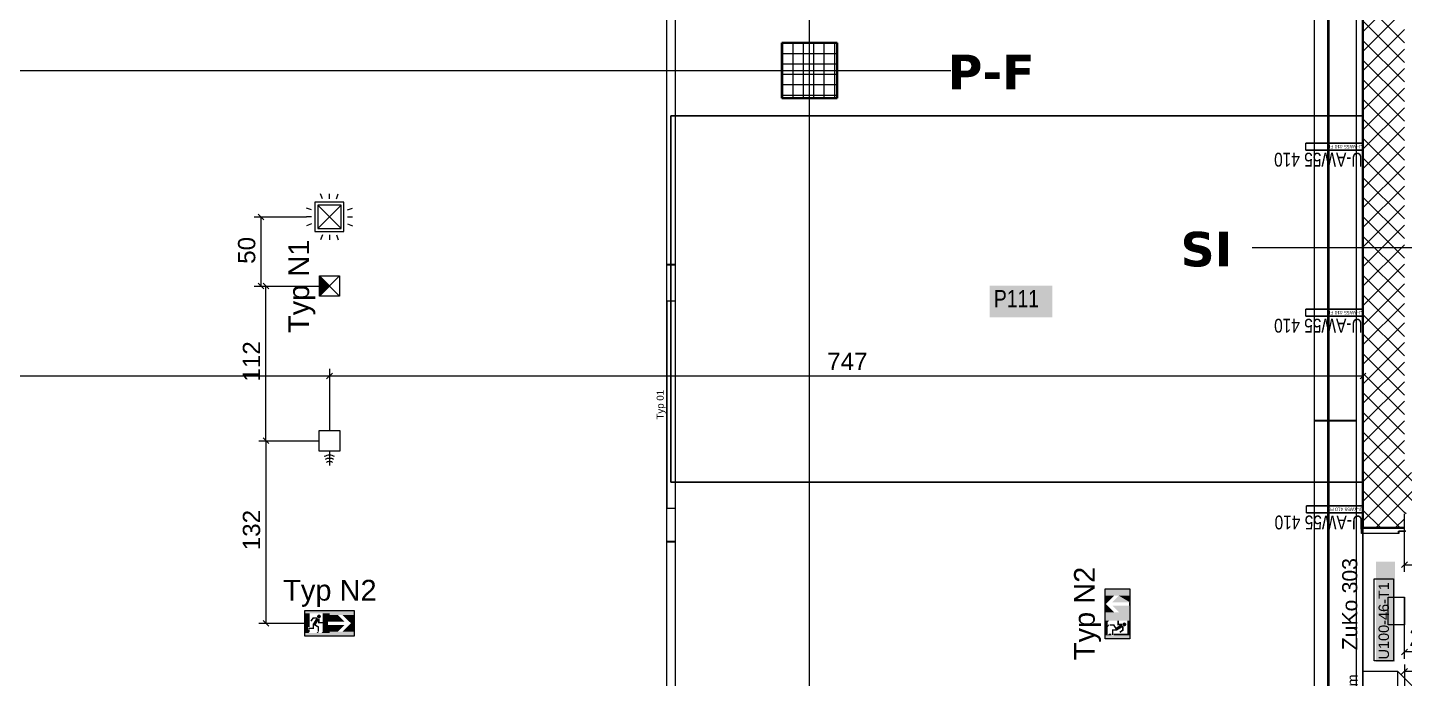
# Model space of a CAD drawing. Extents: x -1067 to 613, y -179 to 712.
# Drawn here: x -278.1 to -79.1, y 184 to 278.1 of the extents above; entities that cross this region are included whole.
import ezdxf
from ezdxf.lldxf.tags import DXFTag

# ---------------------------------------------------------------- set-up
doc = ezdxf.new("R2010")
doc.units = 0
doc.layers.get('0').update_dxf_attribs({"lineweight": 13})
for name, color, linetype, lineweight, true_color in [('A-____-MATC-OTLN', 7, 'Strichpunkt - Mittel', 40, 0x0080ff), ('EL01_VVV_Mass', 7, 'Continuous', 13, 0xb2b200), ('EL01_WAN_BUS-KNX', 7, 'Continuous', 13, 0xcc0099), ('EL01_WAN_Feuwehrfunktantenne', 7, 'Continuous', 13, 0x993300), ('EL01_WAN_Leuchten', 7, 'Continuous', 13, 0x0080ff), ('EL01_WAN_Leuchtentyp', 7, 'Continuous', 13, 0x0099ff), ('EL01_WAN_Notbeleuchtungen', 7, 'Continuous', 13, 0x009900), ('EL01_WAN_Notbeleuchtungentyp', 7, 'Continuous', 13, 0x009900), ('EL01_WAN_Sicherheit', 7, 'Continuous', 13, 0x804000), ('EL01_WAN_Trassen', 40, 'Continuous', 13, 0xffbf00), ('EL01_WAN_Trassen Befestigung', 7, 'Continuous', 13, 0xb2b200), ('S-GRID-____-IDEN', 7, 'Continuous', 9, 0x5555aa)]:
    doc.layers.add(name, color=color, linetype=linetype, lineweight=lineweight, true_color=true_color)
for name, color, linetype, lineweight in [('A-DOOR-____-IDEN', 7, 'Continuous', 5), ('A-DOOR-____-OTLN', 7, 'Continuous', 9), ('A-DOOR-FRAM-MCUT', 7, 'Continuous', 9), ('A-FLOR-____-OTLN', 7, 'Continuous', 9), ('A-WALL-____-MCUT', 7, 'Continuous', 35), ('A-WALL-____-PATT', 7, 'Continuous', 35), ('C-PRKG-____-IDEN', 7, 'Continuous', 5), ('C-PRKG-____-OTLN', 7, 'Continuous', 9), ('S-COLS-____-MCUT', 7, 'Continuous', 35), ('S-COLS-____-OTLN', 7, 'Continuous', 9), ('S-GRID-____-OTLN', 7, 'Continuous', 5)]:
    doc.layers.add(name, color=color, linetype=linetype, lineweight=lineweight)
doc.styles.get("Standard").update_dxf_attribs({"font": 'arial.ttf'})
tags = doc.linetypes.add('_Rasterlinie_', pattern=[0.375, 0.2, -0.05, 0.075, -0.05]).pattern_tags.tags
tags[10:11] = [DXFTag(74, 4), DXFTag(75, 0), DXFTag(340, '0'), DXFTag(46, 1.0), DXFTag(50, 0.0), DXFTag(44, 0.0), DXFTag(45, 0.0)]
tags[8:9] = [DXFTag(74, 4), DXFTag(75, 0), DXFTag(340, '0'), DXFTag(46, 1.0), DXFTag(50, 0.0), DXFTag(44, 0.0), DXFTag(45, 0.0)]
tags[6:7] = [DXFTag(74, 4), DXFTag(75, 0), DXFTag(340, '0'), DXFTag(46, 1.0), DXFTag(50, 0.0), DXFTag(44, 0.0), DXFTag(45, 0.0)]
tags[4:5] = [DXFTag(74, 4), DXFTag(75, 0), DXFTag(340, '0'), DXFTag(46, 1.0), DXFTag(50, 0.0), DXFTag(44, 0.0), DXFTag(45, 0.0)]
tags = doc.linetypes.add('Grundrissdarstellung Sturz', pattern=[0.25, 0.15, -0.05, 0, -0.05]).pattern_tags.tags
tags[10:11] = [DXFTag(74, 4), DXFTag(75, 0), DXFTag(340, '0'), DXFTag(46, 1.0), DXFTag(50, 0.0), DXFTag(44, 0.0), DXFTag(45, 0.0)]
tags[8:9] = [DXFTag(74, 4), DXFTag(75, 0), DXFTag(340, '0'), DXFTag(46, 1.0), DXFTag(50, 0.0), DXFTag(44, 0.0), DXFTag(45, 0.0)]
tags[6:7] = [DXFTag(74, 4), DXFTag(75, 0), DXFTag(340, '0'), DXFTag(46, 1.0), DXFTag(50, 0.0), DXFTag(44, 0.0), DXFTag(45, 0.0)]
tags[4:5] = [DXFTag(74, 4), DXFTag(75, 0), DXFTag(340, '0'), DXFTag(46, 1.0), DXFTag(50, 0.0), DXFTag(44, 0.0), DXFTag(45, 0.0)]
tags = doc.linetypes.add('Strichpunkt - Mittel', pattern=[0.35, 0.15, -0.1, 0, -0.1]).pattern_tags.tags
tags[10:11] = [DXFTag(74, 4), DXFTag(75, 0), DXFTag(340, '0'), DXFTag(46, 1.0), DXFTag(50, 0.0), DXFTag(44, 0.0), DXFTag(45, 0.0)]
tags[8:9] = [DXFTag(74, 4), DXFTag(75, 0), DXFTag(340, '0'), DXFTag(46, 1.0), DXFTag(50, 0.0), DXFTag(44, 0.0), DXFTag(45, 0.0)]
tags[6:7] = [DXFTag(74, 4), DXFTag(75, 0), DXFTag(340, '0'), DXFTag(46, 1.0), DXFTag(50, 0.0), DXFTag(44, 0.0), DXFTag(45, 0.0)]
tags[4:5] = [DXFTag(74, 4), DXFTag(75, 0), DXFTag(340, '0'), DXFTag(46, 1.0), DXFTag(50, 0.0), DXFTag(44, 0.0), DXFTag(45, 0.0)]

# ---------------------------------------------------------------- blocks, each defined once
blk = doc.blocks.new('Referenz-A0UNPC4Q6I', base_point=(-1062.18, -175.86))
at = {"layer": 'A-____-MATC-OTLN', "color": 0, "linetype": 'Strichpunkt - Mittel', "ltscale": 0.4}
blk.add_line((-90.1, 560.56), (-90.1, -171.09), dxfattribs=at)
at = {"layer": 'A-DOOR-____-IDEN', "color": 0, "linetype": 'Continuous', "ltscale": 0.13}
for p, q in [((-83.46, 186.55), (-83.46, 198.39)), ((-83.46, 198.39), (-80.68, 198.39)), ((-80.68, 198.39), (-80.68, 186.55)), ((-80.68, 186.55), (-83.46, 186.55))]:
    blk.add_line(p, q, dxfattribs=at)
at = {"layer": 'A-DOOR-____-IDEN', "color": 7, "linetype": 'Continuous', "ltscale": 0.13, "true_color": 0xffffff}
for points in [[(-83.22, 186.37), (-80.46, 186.37), (-83.22, 200.91)], [(-80.46, 186.37), (-83.22, 200.91), (-80.46, 200.91)]]:
    blk.add_solid(points, dxfattribs=at)
at = {"layer": 'A-DOOR-____-OTLN', "color": 0, "linetype": 'Grundrissdarstellung Sturz', "ltscale": 0.13}
blk.add_line((-85.1, 181.78), (-85.1, 205.78), dxfattribs=at)
at = {"layer": 'A-DOOR-FRAM-MCUT', "color": 0, "linetype": 'Continuous', "ltscale": 0.13}
for p, q in [((-85.3, 205.98), (-85.1, 205.98)), ((-85.3, 204.98), (-85.3, 205.98)), ((-79.9, 204.98), (-85.3, 204.98)), ((-85.26, 205.94), (-85.26, 205.02)), ((-85.1, 205.94), (-85.26, 205.94)), ((-85.26, 205.02), (-79.94, 205.02)), ((-79.94, 205.32), (-78.94, 205.32)), ((-79.94, 205.02), (-79.94, 205.32)), ((-79.9, 205.28), (-79.9, 204.98)), ((-78.9, 205.28), (-79.9, 205.28))]:
    blk.add_line(p, q, dxfattribs=at)
at = {"layer": 'A-FLOR-____-OTLN', "color": 0, "linetype": 'Continuous', "ltscale": 0.13}
for p, q in [((-85.1, 205.78), (-85.1, 205.02)), ((-85.1, 204.98), (-85.1, 182.57))]:
    blk.add_line(p, q, dxfattribs=at)
at = {"layer": 'A-WALL-____-MCUT', "color": 0, "linetype": 'Continuous', "ltscale": 0.35}
for p, q in [((-85.1, 444.38), (-85.1, 205.78)), ((-85.1, 205.78), (-79.1, 205.78))]:
    blk.add_line(p, q, dxfattribs=at)
at = {"layer": 'A-WALL-____-PATT', "color": 0, "linetype": 'Continuous', "lineweight": 9, "ltscale": 0.13}
for p, q in [((-85.1, 277.47), (-79.99, 282.58)), ((-79.1, 275.89), (-85.1, 281.89)), ((-85.1, 274.64), (-79.1, 280.64)), ((-79.1, 273.06), (-85.1, 279.06)), ((-85.1, 271.82), (-79.1, 277.82)), ((-79.1, 270.23), (-85.1, 276.23)), ((-85.1, 268.99), (-79.1, 274.99)), ((-79.1, 267.4), (-85.1, 273.4)), ((-85.1, 266.16), (-79.1, 272.16)), ((-79.1, 264.57), (-85.1, 270.57)), ((-85.1, 263.33), (-79.1, 269.33)), ((-79.1, 261.75), (-85.1, 267.75)), ((-85.1, 260.5), (-79.1, 266.5)), ((-79.1, 258.92), (-85.1, 264.92)), ((-85.1, 257.67), (-79.1, 263.67)), ((-79.1, 256.09), (-85.1, 262.09)), ((-85.1, 254.84), (-79.1, 260.84)), ((-79.1, 253.26), (-85.1, 259.26)), ((-85.1, 252.02), (-79.1, 258.02)), ((-79.1, 250.43), (-85.1, 256.43)), ((-85.1, 249.19), (-79.1, 255.19)), ((-79.1, 247.6), (-85.1, 253.6)), ((-85.1, 246.36), (-79.1, 252.36)), ((-79.1, 244.77), (-85.1, 250.77)), ((-85.1, 243.53), (-79.1, 249.53)), ((-79.1, 241.95), (-85.1, 247.95)), ((-85.1, 240.7), (-79.1, 246.7)), ((-79.1, 239.12), (-85.1, 245.12)), ((-85.1, 237.87), (-79.1, 243.87)), ((-79.1, 236.29), (-85.1, 242.29)), ((-85.1, 235.05), (-79.1, 241.05)), ((-79.1, 233.46), (-85.1, 239.46)), ((-85.1, 232.22), (-79.1, 238.22)), ((-79.1, 230.63), (-85.1, 236.63)), ((-85.1, 229.39), (-79.1, 235.39)), ((-79.1, 227.8), (-85.1, 233.8)), ((-85.1, 226.56), (-79.1, 232.56)), ((-79.1, 224.98), (-85.1, 230.98)), ((-85.1, 223.73), (-79.1, 229.73)), ((-79.1, 222.15), (-85.1, 228.15)), ((-85.1, 220.9), (-79.1, 226.9)), ((-79.1, 219.32), (-85.1, 225.32)), ((-85.1, 218.07), (-79.1, 224.07)), ((-79.1, 216.49), (-85.1, 222.49)), ((-85.1, 215.25), (-79.1, 221.25)), ((-79.1, 213.66), (-85.1, 219.66)), ((-85.1, 212.42), (-79.1, 218.42)), ((-79.1, 210.83), (-85.1, 216.83)), ((-85.1, 209.59), (-79.1, 215.59)), ((-79.1, 208.01), (-85.1, 214.01)), ((-79.1, 212.76), (-78.08, 213.78)), ((-79.1, 209.93), (-75.25, 213.78)), ((-73.21, 207.78), (-79.1, 213.66)), ((-85.1, 206.76), (-79.1, 212.76)), ((-79.7, 205.78), (-85.1, 211.18)), ((-83.25, 205.78), (-79.1, 209.93)), ((-76.04, 207.78), (-79.1, 210.83)), ((-82.52, 205.78), (-85.1, 208.35)), ((-80.43, 205.78), (-79.1, 207.1)), ((-78.87, 207.78), (-79.1, 208.01))]:
    blk.add_line(p, q, dxfattribs=at)
at = {"layer": 'C-PRKG-____-IDEN', "color": 7, "linetype": 'Continuous', "ltscale": 0.13, "true_color": 0xffffff}
for points in [[(-139.05, 236.19), (-129.98, 236.19), (-139.05, 240.78)], [(-129.98, 236.19), (-139.05, 240.78), (-129.98, 240.78)]]:
    blk.add_solid(points, dxfattribs=at)
at = {"layer": 'C-PRKG-____-OTLN', "color": 0, "linetype": 'Continuous', "ltscale": 0.13}
for p, q in [((-185.1, 212.36), (-185.1, 265.34)), ((-85.1, 265.34), (-185.1, 265.34)), ((-85.1, 265.34), (-185.1, 265.34)), ((-185.1, 265.34), (-185.1, 212.36)), ((-185.1, 212.36), (-185.1, 265.34)), ((-185.1, 265.34), (-85.1, 265.34)), ((-185.1, 265.34), (-185.1, 265.34)), ((-85.1, 223.49), (-85.1, 265.34)), ((-85.1, 265.34), (-85.1, 223.49)), ((-85.1, 212.36), (-85.1, 223.49)), ((-85.1, 223.49), (-85.1, 212.36)), ((-85.1, 212.36), (-185.1, 212.36)), ((-185.1, 212.36), (-85.1, 212.36)), ((-85.1, 212.36), (-185.1, 212.36)), ((-185.1, 212.36), (-185.1, 212.36))]:
    blk.add_line(p, q, dxfattribs=at)
at = {"layer": 'S-COLS-____-MCUT', "color": 0, "linetype": 'Continuous', "ltscale": 0.35}
for p, q in [((-161.1, 275.88), (-169.1, 275.88)), ((-169.1, 275.88), (-169.1, 267.88)), ((-161.1, 267.88), (-161.1, 275.88)), ((-169.1, 267.88), (-161.1, 267.88))]:
    blk.add_line(p, q, dxfattribs=at)
at = {"layer": 'S-COLS-____-OTLN', "color": 0, "linetype": 'Continuous', "ltscale": 0.13}
for p, q in [((-169.1, 275.84), (-161.1, 275.84)), ((-168.94, 267.88), (-168.94, 275.88)), ((-167.44, 267.88), (-167.44, 275.88)), ((-165.94, 267.88), (-165.94, 275.88)), ((-164.44, 267.88), (-164.44, 275.88)), ((-162.94, 267.88), (-162.94, 275.88)), ((-161.44, 267.88), (-161.44, 275.88)), ((-169.1, 274.34), (-161.1, 274.34)), ((-169.1, 272.84), (-161.1, 272.84)), ((-169.1, 271.34), (-161.1, 271.34)), ((-169.1, 269.84), (-161.1, 269.84)), ((-169.1, 268.34), (-161.1, 268.34))]:
    blk.add_line(p, q, dxfattribs=at)
at = {"layer": 'S-GRID-____-OTLN', "color": 0, "linetype": '_Rasterlinie_', "ltscale": 0.13}
for p, q in [((-165.1, -171.09), (-165.1, 546.38)), ((-1046.54, 271.88), (-144.67, 271.88)), ((-101.1, 246.28), (198.84, 246.28))]:
    blk.add_line(p, q, dxfattribs=at)
at = {"layer": 'A-DOOR-____-IDEN', "color": 0, "linetype": 'Continuous', "ltscale": 0.13, "insert": (-82.84, 186.75), "char_height": 1.5, "attachment_point": 1, "rotation": 90}
blk.add_mtext('{\\fArial;U100-46-T1}', dxfattribs=at)
at = {"layer": 'C-PRKG-____-IDEN', "color": 0, "linetype": 'Continuous', "ltscale": 0.13, "insert": (-138.43, 240.16), "char_height": 2.5, "attachment_point": 1}
blk.add_mtext('{\\W0.8;\\fArial;P111}', dxfattribs=at)
at = {"layer": 'S-GRID-____-IDEN', "color": 0, "linetype": 'Continuous', "lineweight": 5, "ltscale": 0.13, "char_height": 5, "attachment_point": 1}
for s, insert in [('{\\fVerdana|b1|i0;P-F}', (-145.12, 274.17)), ('{\\fVerdana|b1|i0;SI}', (-111.46, 248.57))]:
    blk.add_mtext(s, dxfattribs=dict(at, insert=insert))
blk = doc.blocks.new('IfcObject-A0UNPC6O6I', base_point=(-97.57, 205.56))
at = {"layer": 'EL01_WAN_Trassen', "linetype": 'ByBlock', "lineweight": -2, "ltscale": 0.13}
for p, q in [((-93.25, 207.95), (-93.25, 208.95)), ((-93.25, 207.95), (-93.25, 208.95)), ((-85.05, 208.95), (-93.25, 208.95)), ((-93.25, 208.95), (-93.25, 208.95)), ((-93.25, 208.95), (-85.05, 208.95)), ((-85.05, 207.95), (-85.05, 208.95)), ((-85.05, 207.95), (-85.05, 208.95)), ((-85.05, 208.95), (-85.05, 208.95)), ((-85.05, 207.95), (-93.25, 207.95)), ((-93.25, 207.95), (-93.25, 207.95)), ((-93.25, 207.95), (-85.05, 207.95)), ((-85.05, 207.95), (-85.05, 207.95))]:
    blk.add_line(p, q, dxfattribs=at)
at = {"layer": 'EL01_WAN_Trassen', "lineweight": -2, "attachment_point": 1, "rotation": 180}
for s, insert, char_height in [('{\\W0.8;\\fArial;U-AW55 410}', (-85.07, 205.56), 2), ('{\\fArial;U-AW55 410 FE}', (-85.11, 208.2), 0.5)]:
    blk.add_mtext(s, dxfattribs=dict(at, insert=insert, char_height=char_height))
blk = doc.blocks.new('IfcObject-A0UNPC6W6I', base_point=(-97.65, 234))
at = {"layer": 'EL01_WAN_Trassen', "linetype": 'ByBlock', "lineweight": -2, "ltscale": 0.13}
for p, q in [((-93.33, 236.38), (-93.33, 237.38)), ((-93.33, 236.38), (-93.33, 237.38)), ((-85.13, 237.38), (-93.33, 237.38)), ((-93.33, 237.38), (-93.33, 237.38)), ((-93.33, 237.38), (-85.13, 237.38)), ((-85.13, 236.38), (-85.13, 237.38)), ((-85.13, 236.38), (-85.13, 237.38)), ((-85.13, 237.38), (-85.13, 237.38)), ((-85.13, 236.38), (-93.33, 236.38)), ((-93.33, 236.38), (-93.33, 236.38)), ((-93.33, 236.38), (-85.13, 236.38)), ((-85.13, 236.38), (-85.13, 236.38))]:
    blk.add_line(p, q, dxfattribs=at)
at = {"layer": 'EL01_WAN_Trassen', "lineweight": -2, "attachment_point": 1, "rotation": 180}
for s, insert, char_height in [('{\\fArial;U-AW55 410 FE}', (-85.18, 236.63), 0.5), ('{\\W0.8;\\fArial;U-AW55 410}', (-85.14, 234), 2)]:
    blk.add_mtext(s, dxfattribs=dict(at, insert=insert, char_height=char_height))
blk = doc.blocks.new('IfcObject-A0UNPC726I', base_point=(-97.65, 258))
at = {"layer": 'EL01_WAN_Trassen', "linetype": 'ByBlock', "lineweight": -2, "ltscale": 0.13}
for p, q in [((-93.33, 260.38), (-93.33, 261.38)), ((-93.33, 260.38), (-93.33, 261.38)), ((-85.13, 261.38), (-93.33, 261.38)), ((-93.33, 261.38), (-93.33, 261.38)), ((-93.33, 261.38), (-85.13, 261.38)), ((-85.13, 260.38), (-85.13, 261.38)), ((-85.13, 260.38), (-85.13, 261.38)), ((-85.13, 261.38), (-85.13, 261.38)), ((-85.13, 260.38), (-93.33, 260.38)), ((-93.33, 260.38), (-93.33, 260.38)), ((-93.33, 260.38), (-85.13, 260.38)), ((-85.13, 260.38), (-85.13, 260.38))]:
    blk.add_line(p, q, dxfattribs=at)
at = {"layer": 'EL01_WAN_Trassen', "lineweight": -2, "attachment_point": 1, "rotation": 180}
for s, insert, char_height in [('{\\fArial;U-AW55 410 FE}', (-85.18, 260.63), 0.5), ('{\\W0.8;\\fArial;U-AW55 410}', (-85.14, 258), 2)]:
    blk.add_mtext(s, dxfattribs=dict(at, insert=insert, char_height=char_height))
blk = doc.blocks.new('Kabelkanal-A0UNPC7Y6I', base_point=(-92.1, 174.53))
at = {"color": 0, "linetype": 'ByBlock', "lineweight": -2, "ltscale": 0.13}
for p, q in [((-92.1, 221.26), (-92.1, 221.28)), ((-92.1, 174.55), (-92.1, 221.28)), ((-92.1, 221.28), (-86.1, 221.28)), ((-92.1, 174.53), (-92.1, 221.26)), ((-92.1, 221.26), (-86.1, 221.26)), ((-86.1, 221.26), (-86.1, 221.28)), ((-86.1, 221.28), (-86.1, 174.55)), ((-86.1, 221.26), (-86.1, 174.53)), ((-92.1, 174.53), (-92.1, 174.55)), ((-86.1, 174.55), (-92.1, 174.55)), ((-86.1, 174.53), (-92.1, 174.53)), ((-86.1, 174.53), (-86.1, 174.55))]:
    blk.add_line(p, q, dxfattribs=at)
blk = doc.blocks.new('Kabelkanal-A0UNPC846I', base_point=(-92.1, 221.26))
at = {"color": 0, "linetype": 'ByBlock', "lineweight": -2, "ltscale": 0.13}
for p, q in [((-92.1, 281.25), (-92.1, 281.27)), ((-92.1, 221.28), (-92.1, 281.27)), ((-92.1, 281.27), (-86.1, 281.27)), ((-92.1, 221.26), (-92.1, 281.25)), ((-92.1, 281.25), (-86.1, 281.25)), ((-86.1, 281.25), (-86.1, 281.27)), ((-86.1, 281.27), (-86.1, 221.28)), ((-86.1, 281.25), (-86.1, 221.26)), ((-92.1, 221.26), (-92.1, 221.28)), ((-86.1, 221.28), (-92.1, 221.28)), ((-86.1, 221.26), (-92.1, 221.26)), ((-86.1, 221.26), (-86.1, 221.28))]:
    blk.add_line(p, q, dxfattribs=at)
blk = doc.blocks.new('RZL-Wand_ Unten-A0UNPCAQ6I', base_point=(-122.37, 189.75))
at = {"color": 0, "lineweight": -2}
for p, q in [((-122.37, 189.75), (-122.37, 196.95)), ((-122.37, 196.95), (-118.77, 196.95)), ((-118.77, 196.95), (-118.77, 189.75)), ((-118.77, 189.75), (-122.37, 189.75))]:
    blk.add_line(p, q, dxfattribs=at)
for points in [[(-122.37, 195.97), (-118.77, 195.97), (-122.37, 196.95)], [(-118.77, 195.97), (-122.37, 196.95), (-118.77, 196.95)], [(-122.37, 194.78), (-122.24, 194.78), (-122.37, 195.97)], [(-122.24, 194.78), (-122.37, 195.97), (-121.05, 195.97)], [(-121.32, 195.02), (-118.77, 195.02), (-120.37, 195.97)], [(-118.77, 195.02), (-120.37, 195.97), (-118.77, 195.97)], [(-118.9, 194.54), (-118.77, 194.54), (-118.9, 195.02)], [(-118.77, 194.54), (-118.9, 195.02), (-118.77, 195.02)], [(-122.37, 193.59), (-121.05, 193.59), (-122.37, 194.78)], [(-121.05, 193.59), (-122.37, 194.78), (-122.24, 194.78)], [(-122.37, 193.35), (-118.77, 193.35), (-122.37, 193.59)], [(-118.77, 193.35), (-122.37, 193.59), (-118.77, 193.59)], [(-122.37, 192.37), (-118.77, 192.37), (-122.37, 193.35)], [(-118.77, 192.37), (-122.37, 193.35), (-118.77, 193.35)], [(-120.37, 193.59), (-118.77, 193.59), (-121.32, 194.54)], [(-118.77, 193.59), (-121.32, 194.54), (-118.77, 194.54)], [(-122.37, 192.16), (-121.98, 192.16), (-122.37, 192.37)], [(-121.98, 192.16), (-122.37, 192.37), (-121.78, 192.37)], [(-122.37, 191.65), (-121.98, 191.65), (-122.37, 192.16)], [(-121.98, 191.65), (-122.37, 192.16), (-121.98, 192.16)], [(-122.37, 191.45), (-121.98, 191.45), (-122.37, 191.65)], [(-121.98, 191.45), (-122.37, 191.65), (-121.79, 191.65)], [(-122.37, 190.27), (-121.98, 190.27), (-122.37, 191.45)], [(-121.98, 190.27), (-122.37, 191.45), (-121.98, 191.45)], [(-121.98, 191.65), (-121.78, 191.65), (-121.78, 191.85)], [(-121.98, 191.65), (-121.79, 191.65), (-121.98, 191.65)], [(-121.79, 191.65), (-121.98, 191.65), (-121.78, 191.65)], [(-121.72, 191.65), (-120.93, 191.65), (-121.72, 191.85)], [(-120.93, 191.65), (-121.72, 191.85), (-121.05, 191.85)], [(-121.38, 190.92), (-120.67, 190.92), (-121.38, 191.12)], [(-120.67, 190.92), (-121.38, 191.12), (-120.34, 191.12)], [(-121.01, 191.38), (-120.76, 191.38), (-121.18, 191.65)], [(-120.76, 191.38), (-121.18, 191.65), (-120.93, 191.65)], [(-120.85, 191.12), (-120.34, 191.12), (-121.01, 191.38)], [(-120.34, 191.12), (-121.01, 191.38), (-119.92, 191.38)], [(-120.76, 191.38), (-119.92, 191.38), (-120.75, 191.38)], [(-120.75, 191.38), (-119.7, 191.38), (-120.51, 191.53)], [(-119.92, 191.38), (-120.75, 191.38), (-119.92, 191.38)], [(-120.58, 191.91), (-120.35, 191.91), (-120.58, 192.37)], [(-120.35, 191.91), (-120.58, 192.37), (-120.35, 192.37)], [(-120.58, 191.71), (-119.88, 191.71), (-120.58, 191.91)], [(-119.88, 191.71), (-120.58, 191.91), (-119.88, 191.91)], [(-120.58, 191.69), (-119.87, 191.69), (-120.58, 191.71)], [(-119.87, 191.69), (-120.58, 191.71), (-119.88, 191.71)], [(-120.51, 191.53), (-119.7, 191.53), (-120.45, 191.57)], [(-119.7, 191.38), (-120.51, 191.53), (-119.7, 191.53)], [(-120.45, 191.57), (-119.78, 191.57), (-120.38, 191.61)], [(-119.7, 191.53), (-120.45, 191.57), (-119.78, 191.57)], [(-120.38, 191.61), (-119.82, 191.61), (-120.29, 191.67)], [(-119.78, 191.57), (-120.38, 191.61), (-119.82, 191.61)], [(-120.29, 191.67), (-119.86, 191.67), (-120.26, 191.69)], [(-119.82, 191.61), (-120.29, 191.67), (-119.86, 191.67)], [(-119.86, 191.67), (-120.26, 191.69), (-119.87, 191.69)], [(-119.7, 190.91), (-120.1, 190.91), (-119.7, 191.04)], [(-120.1, 190.91), (-119.7, 191.04), (-119.92, 191.04)], [(-119.7, 191.04), (-119.92, 191.04), (-119.7, 191.38)], [(-119.92, 191.04), (-119.7, 191.38), (-119.92, 191.38)], [(-119.31, 191.89), (-119.84, 191.89), (-119.33, 191.96)], [(-119.84, 191.89), (-119.33, 191.96), (-119.81, 191.96)], [(-119.3, 191.82), (-119.84, 191.82), (-119.31, 191.89)], [(-119.84, 191.82), (-119.31, 191.89), (-119.84, 191.89)], [(-119.31, 191.75), (-119.84, 191.75), (-119.3, 191.82)], [(-119.84, 191.75), (-119.3, 191.82), (-119.84, 191.82)], [(-119.81, 191.69), (-119.31, 191.75), (-119.84, 191.75)], [(-119.33, 191.96), (-119.81, 191.96), (-119.38, 192.02)], [(-119.81, 191.96), (-119.38, 192.02), (-119.76, 192.02)], [(-119.33, 191.69), (-119.81, 191.69), (-119.31, 191.75)], [(-119.76, 191.63), (-119.33, 191.69), (-119.81, 191.69)], [(-119.38, 192.02), (-119.76, 192.02), (-119.43, 192.06)], [(-119.76, 192.02), (-119.43, 192.06), (-119.71, 192.06)], [(-119.38, 191.63), (-119.76, 191.63), (-119.33, 191.69)], [(-119.71, 191.59), (-119.38, 191.63), (-119.76, 191.63)], [(-119.43, 192.06), (-119.71, 192.06), (-119.5, 192.09)], [(-119.71, 192.06), (-119.5, 192.09), (-119.64, 192.09)], [(-119.43, 191.59), (-119.71, 191.59), (-119.38, 191.63)], [(-119.64, 191.56), (-119.43, 191.59), (-119.71, 191.59)], [(-119.5, 192.09), (-119.64, 192.09), (-119.57, 192.1)], [(-119.5, 191.56), (-119.64, 191.56), (-119.43, 191.59)], [(-119.57, 191.55), (-119.5, 191.56), (-119.64, 191.56)], [(-119.15, 190.47), (-118.77, 190.47), (-119.15, 192.37)], [(-118.77, 190.47), (-119.15, 192.37), (-118.77, 192.37)], [(-122.37, 190.23), (-121.45, 190.23), (-122.37, 190.27)], [(-121.45, 190.23), (-122.37, 190.27), (-121.45, 190.27)], [(-122.37, 189.75), (-118.77, 189.75), (-122.37, 190.23)], [(-118.77, 189.75), (-122.37, 190.23), (-118.77, 190.23)], [(-121.98, 190.27), (-121.45, 190.27), (-121.78, 190.47)], [(-121.45, 190.27), (-121.78, 190.47), (-121.45, 190.47)], [(-121.38, 190.3), (-121.17, 190.3), (-121.38, 190.92)], [(-121.17, 190.3), (-121.38, 190.92), (-121.17, 190.92)], [(-121.11, 190.23), (-118.77, 190.23), (-121.11, 190.47)], [(-118.77, 190.23), (-121.11, 190.47), (-118.77, 190.47)], [(-119.91, 190.77), (-120.31, 190.77), (-119.7, 190.91)], [(-120.31, 190.77), (-119.7, 190.91), (-120.1, 190.91)], [(-120.18, 190.58), (-119.91, 190.77), (-120.31, 190.77)]]:
    blk.add_solid(points, dxfattribs=at)
blk = doc.blocks.new('Bemerkung 1-A0UNPCAS6I', base_point=(-126.85, 186.65))
at = {"color": 0, "lineweight": -2, "insert": (-126.85, 186.65), "char_height": 3, "attachment_point": 1, "rotation": 90}
blk.add_mtext('{\\fArial;Typ N2}', dxfattribs=at)
blk = doc.blocks.new('Maß-A0UNPCCG6I', base_point=(-234.86, 212.36))
at = {"color": 0, "lineweight": -2}
for p, q in [((-234.03, 228.16), (-234.86, 227.33)), ((-234.45, 228.74), (-234.45, 219.87)), ((-234.45, 227.74), (-85.09, 227.74)), ((-84.68, 228.16), (-85.51, 227.33)), ((-85.09, 228.74), (-85.09, 212.36))]:
    blk.add_line(p, q, dxfattribs=at)
at = {"color": 0, "lineweight": -2, "insert": (-162.52, 231.08), "char_height": 2.5, "attachment_point": 1}
blk.add_mtext('{\\fArial;747}', dxfattribs=at)
blk = doc.blocks.new('Abzweigdose rechteckig (multi) UP-A0UNPCCO6I', base_point=(-81.44, 191.78))
at = {"color": 0, "lineweight": -2}
for p, q in [((-81.44, 195.78), (-79.09, 195.78)), ((-81.44, 191.78), (-81.44, 195.78)), ((-79.09, 195.78), (-79.09, 191.78)), ((-79.09, 191.78), (-81.44, 191.78))]:
    blk.add_line(p, q, dxfattribs=at)
blk = doc.blocks.new('Maß-A0UNPCDG6I', base_point=(-247.67, 240.31))
at = {"color": 0, "lineweight": -2}
for p, q in [((-245.34, 250.73), (-237.77, 250.73)), ((-244.75, 251.14), (-243.92, 250.32)), ((-244.34, 240.73), (-244.34, 250.73)), ((-244.75, 241.14), (-243.92, 240.31)), ((-245.34, 240.73), (-235.91, 240.73))]:
    blk.add_line(p, q, dxfattribs=at)
at = {"color": 0, "lineweight": -2, "insert": (-247.67, 243.94), "char_height": 2.5, "attachment_point": 1, "rotation": 90}
blk.add_mtext('{\\fArial;50}', dxfattribs=at)
blk = doc.blocks.new('Kabelkanal-A0UNPCFA6I', base_point=(-185.69, 243.83))
at = {"color": 0, "linetype": 'ByBlock', "lineweight": -2, "ltscale": 0.13}
for p, q in [((-185.69, 283.83), (-185.69, 283.85)), ((-185.69, 283.85), (-184.49, 283.85)), ((-185.69, 243.86), (-185.69, 283.85)), ((-185.69, 283.83), (-184.49, 283.83)), ((-185.69, 243.83), (-185.69, 283.83)), ((-184.49, 283.83), (-184.49, 283.85)), ((-184.49, 283.85), (-184.49, 243.86)), ((-184.49, 283.83), (-184.49, 243.83)), ((-185.69, 243.83), (-185.69, 243.86)), ((-184.49, 243.86), (-185.69, 243.86)), ((-184.49, 243.83), (-185.69, 243.83)), ((-184.49, 243.83), (-184.49, 243.86))]:
    blk.add_line(p, q, dxfattribs=at)
blk = doc.blocks.new('Maß-A0UNPCH66I', base_point=(-79.51, 199.44))
at = {"color": 0, "lineweight": -2}
for p, q in [((-79.09, 199.44), (-79.09, 207.78)), ((-33.19, 199.44), (-33.19, 206.64)), ((-78.68, 200.86), (-79.51, 200.03)), ((-79.09, 200.44), (-33.19, 200.44)), ((-32.78, 200.86), (-33.61, 200.03))]:
    blk.add_line(p, q, dxfattribs=at)
at = {"color": 0, "lineweight": -2, "insert": (-58.93, 203.78), "char_height": 2.5, "attachment_point": 1}
blk.add_mtext('{\\fArial;230}', dxfattribs=at)
blk = doc.blocks.new('Notleuchte eckig-A0UNPCJO6I', base_point=(-235.91, 239.27))
at = {"color": 0, "lineweight": -2}
for p, q in [((-232.99, 239.27), (-235.91, 242.19)), ((-232.99, 242.19), (-235.91, 239.27)), ((-235.91, 239.27), (-235.91, 242.19)), ((-235.91, 242.19), (-232.99, 242.19)), ((-232.99, 242.19), (-232.99, 239.27)), ((-232.99, 239.27), (-235.91, 239.27))]:
    blk.add_line(p, q, dxfattribs=at)
for points in [[(-234.45, 240.73), (-235.91, 240.73), (-235.91, 242.19)], [(-235.91, 239.27), (-234.45, 240.73), (-235.91, 240.73)]]:
    blk.add_solid(points, dxfattribs=at)
blk = doc.blocks.new('Bemerkung 1-A0UNPCJQ6I', base_point=(-240.39, 233.94))
at = {"color": 0, "lineweight": -2, "insert": (-240.39, 233.94), "char_height": 3, "attachment_point": 1, "rotation": 90}
blk.add_mtext('{\\fArial;Typ N1}', dxfattribs=at)
blk = doc.blocks.new('Maß-A0UNPCKQ6I', base_point=(-535.51, 218.37))
at = {"color": 0, "lineweight": -2}
for p, q in [((-535.1, 227.74), (-234.45, 227.74)), ((-234.03, 228.16), (-234.86, 227.33)), ((-234.45, 228.74), (-234.45, 219.87))]:
    blk.add_line(p, q, dxfattribs=at)
blk = doc.blocks.new('Maß-A0UNPCOC6I', base_point=(-79.51, 186.84))
at = {"color": 0, "lineweight": -2}
for p, q in [((-79.09, 186.84), (-79.09, 195.78)), ((-74.09, 186.84), (-74.09, 191.01)), ((-78.68, 188.26), (-79.51, 187.43)), ((-74.09, 187.84), (-79.09, 187.84)), ((-73.68, 188.26), (-74.51, 187.43))]:
    blk.add_line(p, q, dxfattribs=at)
at = {"color": 0, "lineweight": -2, "insert": (-78.42, 191.18), "char_height": 2.5, "attachment_point": 1}
blk.add_mtext('{\\fArial;25}', dxfattribs=at)
blk = doc.blocks.new('Funkempfänger-A0UNPCP26I', base_point=(-235.95, 214.77))
at = {"color": 0, "lineweight": -2}
for p, q in [((-235.95, 219.87), (-232.95, 219.87)), ((-235.95, 216.87), (-235.95, 219.87)), ((-232.95, 219.87), (-232.95, 216.87)), ((-232.95, 216.87), (-235.95, 216.87)), ((-235.02, 216.16), (-235.2, 216.07)), ((-234.9, 215.73), (-235.05, 215.66)), ((-234.83, 216.22), (-235.02, 216.16)), ((-234.76, 215.78), (-234.9, 215.73)), ((-234.79, 215.3), (-234.89, 215.24)), ((-234.64, 216.26), (-234.83, 216.22)), ((-234.68, 215.34), (-234.79, 215.3)), ((-234.6, 215.81), (-234.76, 215.78)), ((-234.56, 215.36), (-234.68, 215.34)), ((-234.45, 216.28), (-234.64, 216.26)), ((-234.45, 215.82), (-234.6, 215.81)), ((-234.45, 215.37), (-234.56, 215.36)), ((-234.45, 216.87), (-234.45, 214.77)), ((-234.25, 216.26), (-234.45, 216.28)), ((-234.29, 215.81), (-234.45, 215.82)), ((-234.33, 215.36), (-234.45, 215.37)), ((-234.21, 215.34), (-234.33, 215.36)), ((-234.13, 215.78), (-234.29, 215.81)), ((-234.06, 216.22), (-234.25, 216.26)), ((-234.1, 215.3), (-234.21, 215.34)), ((-233.99, 215.73), (-234.13, 215.78)), ((-234, 215.24), (-234.1, 215.3)), ((-233.87, 216.16), (-234.06, 216.22)), ((-233.85, 215.66), (-233.99, 215.73)), ((-233.7, 216.07), (-233.87, 216.16))]:
    blk.add_line(p, q, dxfattribs=at)
blk = doc.blocks.new('Maß-A0UNPCPO6I', base_point=(-79.51, 179.78))
at = {"color": 0, "lineweight": -2}
for p, q in [((-21.01, 184.04), (-21.01, 193.78)), ((-78.68, 185.46), (-79.51, 184.63)), ((-79.09, 186.04), (-79.09, 179.78)), ((-20.59, 185.46), (-21.42, 184.63)), ((-79.09, 185.04), (-21.01, 185.04))]:
    blk.add_line(p, q, dxfattribs=at)
at = {"color": 0, "lineweight": -2, "insert": (-52.83, 188.38), "char_height": 2.5, "attachment_point": 1}
blk.add_mtext('{\\fArial;290}', dxfattribs=at)
blk = doc.blocks.new('RZL-Decke_ Rechts-A0UNPCQI6I', base_point=(-238.04, 190.18))
at = {"color": 0, "lineweight": -2}
for p, q in [((-230.84, 193.78), (-238.04, 193.78)), ((-238.04, 193.78), (-238.04, 190.18)), ((-230.84, 190.18), (-230.84, 193.78)), ((-238.04, 190.18), (-230.84, 190.18))]:
    blk.add_line(p, q, dxfattribs=at)
for points in [[(-238.04, 193.4), (-234.44, 193.4), (-238.04, 193.78)], [(-234.44, 193.4), (-238.04, 193.78), (-234.44, 193.78)], [(-238.04, 191.98), (-237.32, 191.98), (-238.04, 193.4)], [(-237.32, 191.98), (-238.04, 193.4), (-237.32, 193.4)], [(-235.69, 192.97), (-236.24, 192.97), (-235.7, 193.05)], [(-236.24, 192.97), (-235.7, 193.05), (-236.23, 193.05)], [(-235.7, 193.05), (-236.23, 193.05), (-235.73, 193.11)], [(-236.23, 193.05), (-235.73, 193.11), (-236.21, 193.11)], [(-235.73, 193.11), (-236.21, 193.11), (-235.78, 193.17)], [(-236.21, 193.11), (-235.78, 193.17), (-236.16, 193.17)], [(-235.78, 193.17), (-236.16, 193.17), (-235.83, 193.21)], [(-236.16, 193.17), (-235.83, 193.21), (-236.11, 193.21)], [(-235.83, 193.21), (-236.11, 193.21), (-235.9, 193.24)], [(-236.11, 193.21), (-235.9, 193.24), (-236.04, 193.24)], [(-235.9, 193.24), (-236.04, 193.24), (-235.97, 193.25)], [(-235.42, 192.22), (-234.44, 192.22), (-235.42, 193.4)], [(-234.44, 192.22), (-235.42, 193.4), (-234.44, 193.4)], [(-234.44, 193.16), (-230.84, 193.16), (-234.44, 193.78)], [(-230.84, 193.16), (-234.44, 193.78), (-230.84, 193.78)], [(-234.44, 192.22), (-232.26, 192.22), (-234.44, 193.16)], [(-232.26, 192.22), (-234.44, 193.16), (-233.21, 193.16)], [(-231.34, 191.98), (-230.84, 191.98), (-232.53, 193.16)], [(-230.84, 191.98), (-232.53, 193.16), (-230.84, 193.16)], [(-238.04, 191.44), (-237.32, 191.44), (-238.04, 191.98)], [(-237.32, 191.44), (-238.04, 191.98), (-237.32, 191.98)], [(-238.04, 191.1), (-237.56, 191.1), (-238.04, 191.44)], [(-237.56, 191.1), (-238.04, 191.44), (-237.56, 191.44)], [(-238.04, 190.76), (-237.32, 190.76), (-238.04, 191.1)], [(-237.32, 190.76), (-238.04, 191.1), (-237.32, 191.1)], [(-237.49, 191.16), (-236.67, 191.16), (-237.49, 191.37)], [(-236.67, 191.16), (-237.49, 191.37), (-236.67, 191.37)], [(-236.94, 192.36), (-237.21, 192.36), (-236.75, 192.63)], [(-237.21, 192.36), (-236.75, 192.63), (-237.03, 192.63)], [(-237.02, 192.24), (-236.94, 192.36), (-237.21, 192.36)], [(-237.03, 192.63), (-235.88, 192.63), (-237, 192.66)], [(-237, 192.66), (-236.08, 192.66), (-236.99, 192.68)], [(-235.88, 192.63), (-237, 192.66), (-235.88, 192.66)], [(-237, 192.66), (-235.88, 192.66), (-237, 192.66)], [(-235.88, 192.66), (-237, 192.66), (-236.08, 192.66)], [(-236.99, 192.68), (-236.12, 192.68), (-236.96, 192.72)], [(-236.08, 192.66), (-236.99, 192.68), (-236.12, 192.68)], [(-236.96, 192.72), (-236.18, 192.72), (-236.93, 192.77)], [(-236.12, 192.68), (-236.96, 192.72), (-236.18, 192.72)], [(-236.93, 192.77), (-236.22, 192.77), (-236.88, 192.84)], [(-236.18, 192.72), (-236.93, 192.77), (-236.22, 192.77)], [(-236.22, 192.77), (-236.88, 192.84), (-236.26, 192.84)], [(-236.87, 191.88), (-236.36, 191.88), (-236.62, 192.28)], [(-236.87, 191.79), (-236.42, 191.79), (-236.87, 191.88)], [(-236.42, 191.79), (-236.87, 191.88), (-236.36, 191.88)], [(-236.87, 191.69), (-236.26, 191.69), (-236.87, 191.79)], [(-236.26, 191.69), (-236.87, 191.79), (-236.42, 191.79)], [(-236.87, 191.37), (-236.67, 191.37), (-236.87, 191.69)], [(-236.67, 191.37), (-236.87, 191.69), (-236.67, 191.69)], [(-236.35, 191.5), (-235.94, 191.5), (-236.67, 191.69)], [(-235.94, 191.5), (-236.67, 191.69), (-236.26, 191.69)], [(-236.62, 192.28), (-235.88, 192.28), (-236.41, 192.63)], [(-236.36, 191.88), (-236.62, 192.28), (-236.11, 192.28)], [(-235.88, 192.28), (-236.41, 192.63), (-235.88, 192.63)], [(-236.14, 191.37), (-235.94, 191.37), (-236.35, 191.5)], [(-235.94, 191.37), (-236.35, 191.5), (-235.94, 191.5)], [(-236.23, 192.9), (-235.69, 192.97), (-236.24, 192.97)], [(-235.7, 192.9), (-236.23, 192.9), (-235.69, 192.97)], [(-236.21, 192.84), (-235.7, 192.9), (-236.23, 192.9)], [(-235.73, 192.84), (-236.21, 192.84), (-235.7, 192.9)], [(-236.16, 192.78), (-235.73, 192.84), (-236.21, 192.84)], [(-235.78, 192.78), (-236.16, 192.78), (-235.73, 192.84)], [(-236.11, 192.74), (-235.78, 192.78), (-236.16, 192.78)], [(-236.14, 190.83), (-235.94, 190.83), (-236.14, 191.37)], [(-235.94, 190.83), (-236.14, 191.37), (-235.94, 191.37)], [(-235.83, 192.74), (-236.11, 192.74), (-235.78, 192.78)], [(-236.04, 192.71), (-235.83, 192.74), (-236.11, 192.74)], [(-236.11, 192.19), (-235.88, 192.19), (-236.11, 192.28)], [(-235.88, 192.19), (-236.11, 192.28), (-235.88, 192.28)], [(-236.11, 191.96), (-234.68, 191.96), (-236.11, 192.19)], [(-234.68, 191.96), (-236.11, 192.19), (-234.68, 192.19)], [(-235.9, 192.71), (-236.04, 192.71), (-235.83, 192.74)], [(-235.97, 192.7), (-235.9, 192.71), (-236.04, 192.71)], [(-235.42, 192.19), (-234.68, 192.19), (-235.42, 192.22)], [(-234.68, 192.19), (-235.42, 192.22), (-234.68, 192.22)], [(-235.42, 191.74), (-234.68, 191.74), (-235.42, 191.96)], [(-234.68, 191.74), (-235.42, 191.96), (-234.68, 191.96)], [(-235.42, 190.76), (-234.44, 190.76), (-235.42, 191.74)], [(-234.44, 190.76), (-235.42, 191.74), (-234.44, 191.74)], [(-234.44, 190.79), (-233.21, 190.79), (-234.44, 191.74)], [(-233.21, 190.79), (-234.44, 191.74), (-232.26, 191.74)], [(-232.53, 190.79), (-230.84, 190.79), (-231.34, 191.98)], [(-230.84, 190.79), (-231.34, 191.98), (-230.84, 191.98)], [(-238.04, 190.56), (-237.52, 190.56), (-238.04, 190.76)], [(-237.52, 190.56), (-238.04, 190.76), (-237.32, 190.76)], [(-238.04, 190.18), (-234.44, 190.18), (-238.04, 190.56)], [(-234.44, 190.18), (-238.04, 190.56), (-234.44, 190.56)], [(-236.34, 190.56), (-236.14, 190.56), (-236.14, 190.76)], [(-236.14, 190.56), (-236.14, 190.76), (-235.94, 190.76)], [(-235.63, 190.56), (-234.44, 190.56), (-235.42, 190.76)], [(-234.44, 190.56), (-235.42, 190.76), (-234.44, 190.76)], [(-234.44, 190.18), (-230.84, 190.18), (-234.44, 190.79)], [(-230.84, 190.18), (-234.44, 190.79), (-230.84, 190.79)]]:
    blk.add_solid(points, dxfattribs=at)
blk = doc.blocks.new('Bemerkung 1-A0UNPCQK6I', base_point=(-241.14, 195.26))
at = {"color": 0, "lineweight": -2, "insert": (-241.14, 198.26), "char_height": 3, "attachment_point": 1}
blk.add_mtext('{\\fArial;Typ N2}', dxfattribs=at)
blk = doc.blocks.new('Absolute Höhe-A0UNPCUQ6I', base_point=(-87.35, 178.2))
at = {"color": 0, "lineweight": -2, "insert": (-87.35, 178.2), "char_height": 1.5, "attachment_point": 1, "rotation": 90}
blk.add_mtext('{\\fArial;1.05 m}', dxfattribs=at)
blk = doc.blocks.new('Maß-A0UNPCWM6I', base_point=(-246.97, 217.95))
at = {"color": 0, "lineweight": -2}
for p, q in [((-244.05, 241.14), (-243.22, 240.31)), ((-244.64, 240.73), (-235.91, 240.73)), ((-243.64, 218.37), (-243.64, 240.73)), ((-244.64, 218.37), (-237.45, 218.37)), ((-244.05, 218.78), (-243.22, 217.95))]:
    blk.add_line(p, q, dxfattribs=at)
at = {"color": 0, "lineweight": -2, "insert": (-246.97, 226.92), "char_height": 2.5, "attachment_point": 1, "rotation": 90}
blk.add_mtext('{\\fArial;112}', dxfattribs=at)
blk = doc.blocks.new('Kabelkanal-A0UNPD4A6I', base_point=(-185.69, 163.78))
at = {"color": 0, "linetype": 'ByBlock', "lineweight": -2, "ltscale": 0.13}
for p, q in [((-185.69, 203.77), (-185.69, 203.8)), ((-185.69, 203.8), (-184.49, 203.8)), ((-185.69, 163.81), (-185.69, 203.8)), ((-185.69, 203.77), (-184.49, 203.77)), ((-185.69, 163.78), (-185.69, 203.77)), ((-184.49, 203.77), (-184.49, 203.8)), ((-184.49, 203.8), (-184.49, 163.81)), ((-184.49, 203.77), (-184.49, 163.78)), ((-185.69, 163.78), (-185.69, 163.81)), ((-184.49, 163.81), (-185.69, 163.81)), ((-184.49, 163.78), (-185.69, 163.78)), ((-184.49, 163.78), (-184.49, 163.81))]:
    blk.add_line(p, q, dxfattribs=at)
blk = doc.blocks.new('LED-Langfeldleuchte 37W-A0UNPD5Q6I', base_point=(-185.67, 208.58))
at = {"color": 0, "linetype": 'ByBlock', "lineweight": -2, "ltscale": 0.13}
for p, q in [((-185.67, 238.58), (-185.67, 238.58)), ((-185.67, 208.58), (-185.67, 238.58)), ((-185.67, 238.58), (-184.47, 238.58)), ((-185.67, 208.59), (-185.67, 238.58)), ((-185.67, 238.58), (-184.47, 238.58)), ((-184.47, 238.58), (-184.47, 238.58)), ((-184.47, 238.58), (-184.47, 208.58)), ((-184.47, 238.58), (-184.47, 208.59)), ((-185.67, 208.58), (-185.67, 208.59)), ((-184.47, 208.59), (-185.67, 208.59)), ((-184.47, 208.58), (-185.67, 208.58)), ((-184.47, 208.58), (-184.47, 208.59))]:
    blk.add_line(p, q, dxfattribs=at)
blk = doc.blocks.new('Bemerkung 1-A0UNPD5S6I', base_point=(-187.16, 221.44))
at = {"color": 0, "lineweight": -2, "insert": (-187.16, 221.44), "char_height": 1, "attachment_point": 1, "rotation": 90}
blk.add_mtext('{\\fArial;Typ 01}', dxfattribs=at)
blk = doc.blocks.new('Kabelkanal-A0UNPD666I', base_point=(-185.69, 203.79))
at = {"color": 0, "linetype": 'ByBlock', "lineweight": -2, "ltscale": 0.13}
for p, q in [((-185.69, 243.79), (-185.69, 243.81)), ((-185.69, 243.81), (-184.49, 243.81)), ((-185.69, 203.82), (-185.69, 243.81)), ((-185.69, 243.79), (-184.49, 243.79)), ((-185.69, 203.79), (-185.69, 243.79)), ((-184.49, 243.79), (-184.49, 243.81)), ((-184.49, 243.81), (-184.49, 203.82)), ((-184.49, 243.79), (-184.49, 203.79)), ((-185.69, 203.79), (-185.69, 203.82)), ((-184.49, 203.82), (-185.69, 203.82)), ((-184.49, 203.79), (-185.69, 203.79)), ((-184.49, 203.79), (-184.49, 203.82))]:
    blk.add_line(p, q, dxfattribs=at)
blk = doc.blocks.new('MText-A0UNPD6Y6I', base_point=(-88.1, 188.09))
at = {"color": 0, "lineweight": -2, "char_height": 2.1875, "attachment_point": 1, "rotation": 90}
for s, insert in [('{\\fArial;303}', (-88.1, 196.31)), ('{\\fArial;ZuKo}', (-88.1, 188.09))]:
    blk.add_mtext(s, dxfattribs=dict(at, insert=insert))
blk = doc.blocks.new('Maß-A0UNPD9G6I', base_point=(-246.97, 191.56))
at = {"color": 0, "lineweight": -2}
for p, q in [((-244.64, 218.37), (-235.95, 218.37)), ((-243.22, 217.95), (-244.05, 218.78)), ((-243.64, 218.37), (-243.64, 191.98)), ((-244.64, 191.98), (-238.04, 191.98)), ((-243.22, 191.56), (-244.05, 192.39))]:
    blk.add_line(p, q, dxfattribs=at)
at = {"color": 0, "lineweight": -2, "insert": (-246.97, 202.54), "char_height": 2.5, "attachment_point": 1, "rotation": 90}
blk.add_mtext('{\\fArial;132}', dxfattribs=at)
blk = doc.blocks.new('Bewegungsmelder UP-A0UNPDAA6I', base_point=(-237.77, 247.41))
at = {"color": 0, "lineweight": -2}
for p, q in [((-236.55, 252.83), (-236.55, 248.63)), ((-232.35, 252.83), (-236.55, 252.83)), ((-235.45, 253.34), (-235.73, 254.05)), ((-234.45, 253.34), (-234.45, 254.05)), ((-233.45, 253.34), (-233.17, 254.05)), ((-232.35, 248.63), (-232.35, 252.83)), ((-237.06, 251.73), (-237.77, 252.01)), ((-237.06, 250.73), (-237.77, 250.73)), ((-232.77, 252.41), (-236.13, 252.41)), ((-236.13, 252.41), (-236.13, 249.05)), ((-236.13, 252.41), (-232.77, 249.05)), ((-232.77, 252.41), (-236.13, 249.05)), ((-232.77, 249.05), (-232.77, 252.41)), ((-231.84, 251.73), (-231.13, 252.01)), ((-231.84, 250.73), (-231.13, 250.73)), ((-237.06, 249.73), (-237.77, 249.45)), ((-236.13, 249.05), (-232.77, 249.05)), ((-231.84, 249.73), (-231.13, 249.45)), ((-236.55, 248.63), (-232.35, 248.63)), ((-235.45, 248.12), (-235.73, 247.41)), ((-234.45, 248.12), (-234.45, 247.41)), ((-233.45, 248.12), (-233.17, 247.41))]:
    blk.add_line(p, q, dxfattribs=at)
blk = doc.blocks.new('Türöffner-A0UNPDD46I', base_point=(-85.1, 182.58))
at = {"color": 0, "lineweight": -2}
for p, q in [((-85.1, 185.08), (-80.1, 185.08)), ((-85.1, 185.08), (-85.1, 182.58)), ((-80.1, 185.08), (-80.1, 182.58)), ((-80.1, 185.08), (-77.6, 182.58)), ((-85.1, 182.58), (-77.6, 182.58))]:
    blk.add_line(p, q, dxfattribs=at)

msp = doc.modelspace()

# ---------------------------------------------------------------- block references
at = {"color": 9, "lineweight": 25, "ltscale": 0.25, "true_color": 0xc0c0c0}
msp.add_blockref('Referenz-A0UNPC4Q6I', (-1062.18, -175.86), dxfattribs=at)
at = {"layer": 'EL01_VVV_Mass', "linetype": 'Continuous', "ltscale": 0.13}
for name, p in [('Maß-A0UNPCDG6I', (-247.67, 240.31)), ('Maß-A0UNPCWM6I', (-246.97, 217.95)), ('Maß-A0UNPCKQ6I', (-535.51, 218.37)), ('Maß-A0UNPCCG6I', (-234.86, 212.36)), ('Maß-A0UNPD9G6I', (-246.97, 191.56)), ('Maß-A0UNPCH66I', (-79.51, 199.44)), ('Maß-A0UNPCOC6I', (-79.51, 186.84)), ('Maß-A0UNPCPO6I', (-79.51, 179.78))]:
    msp.add_blockref(name, p, dxfattribs=at)
at = {"layer": 'EL01_WAN_BUS-KNX', "linetype": 'Continuous', "ltscale": 0.13}
msp.add_blockref('Bewegungsmelder UP-A0UNPDAA6I', (-237.77, 247.41), dxfattribs=at)
at = {"layer": 'EL01_WAN_Feuwehrfunktantenne', "linetype": 'Continuous', "ltscale": 0.13}
msp.add_blockref('Funkempfänger-A0UNPCP26I', (-235.95, 214.77), dxfattribs=at)
at = {"layer": 'EL01_WAN_Leuchten', "ltscale": 0.13}
for name, p in [('Kabelkanal-A0UNPCFA6I', (-185.69, 243.83)), ('Kabelkanal-A0UNPD666I', (-185.69, 203.79)), ('LED-Langfeldleuchte 37W-A0UNPD5Q6I', (-185.67, 208.58)), ('Kabelkanal-A0UNPD4A6I', (-185.69, 163.78))]:
    msp.add_blockref(name, p, dxfattribs=at)
at = {"layer": 'EL01_WAN_Leuchtentyp', "ltscale": 0.13}
msp.add_blockref('Bemerkung 1-A0UNPD5S6I', (-187.16, 221.44), dxfattribs=at)
at = {"layer": 'EL01_WAN_Notbeleuchtungen', "linetype": 'Continuous', "ltscale": 0.13}
for name, p in [('Notleuchte eckig-A0UNPCJO6I', (-235.91, 239.27)), ('RZL-Wand_ Unten-A0UNPCAQ6I', (-122.37, 189.75)), ('RZL-Decke_ Rechts-A0UNPCQI6I', (-238.04, 190.18))]:
    msp.add_blockref(name, p, dxfattribs=at)
at = {"layer": 'EL01_WAN_Notbeleuchtungentyp', "linetype": 'Continuous', "ltscale": 0.13}
for name, p in [('Bemerkung 1-A0UNPCJQ6I', (-240.39, 233.94)), ('Bemerkung 1-A0UNPCAS6I', (-126.85, 186.65)), ('Bemerkung 1-A0UNPCQK6I', (-241.14, 195.26))]:
    msp.add_blockref(name, p, dxfattribs=at)
at = {"layer": 'EL01_WAN_Sicherheit', "linetype": 'Continuous', "ltscale": 1.3}
msp.add_blockref('MText-A0UNPD6Y6I', (-88.1, 188.09), dxfattribs=at)
at = {"layer": 'EL01_WAN_Sicherheit', "linetype": 'Continuous', "ltscale": 0.13}
for name, p in [('Abzweigdose rechteckig (multi) UP-A0UNPCCO6I', (-81.44, 191.78)), ('Türöffner-A0UNPDD46I', (-85.1, 182.58)), ('Absolute Höhe-A0UNPCUQ6I', (-87.35, 178.2))]:
    msp.add_blockref(name, p, dxfattribs=at)
at = {"layer": 'EL01_WAN_Trassen', "ltscale": 0.13}
for name, p in [('Kabelkanal-A0UNPC846I', (-92.1, 221.26)), ('Kabelkanal-A0UNPC7Y6I', (-92.1, 174.53))]:
    msp.add_blockref(name, p, dxfattribs=at)
at = {"layer": 'EL01_WAN_Trassen Befestigung', "ltscale": 0.13}
for name, p in [('IfcObject-A0UNPC726I', (-97.65, 258)), ('IfcObject-A0UNPC6W6I', (-97.65, 234)), ('IfcObject-A0UNPC6O6I', (-97.57, 205.56))]:
    msp.add_blockref(name, p, dxfattribs=at)

doc.saveas('drawing.dxf')
